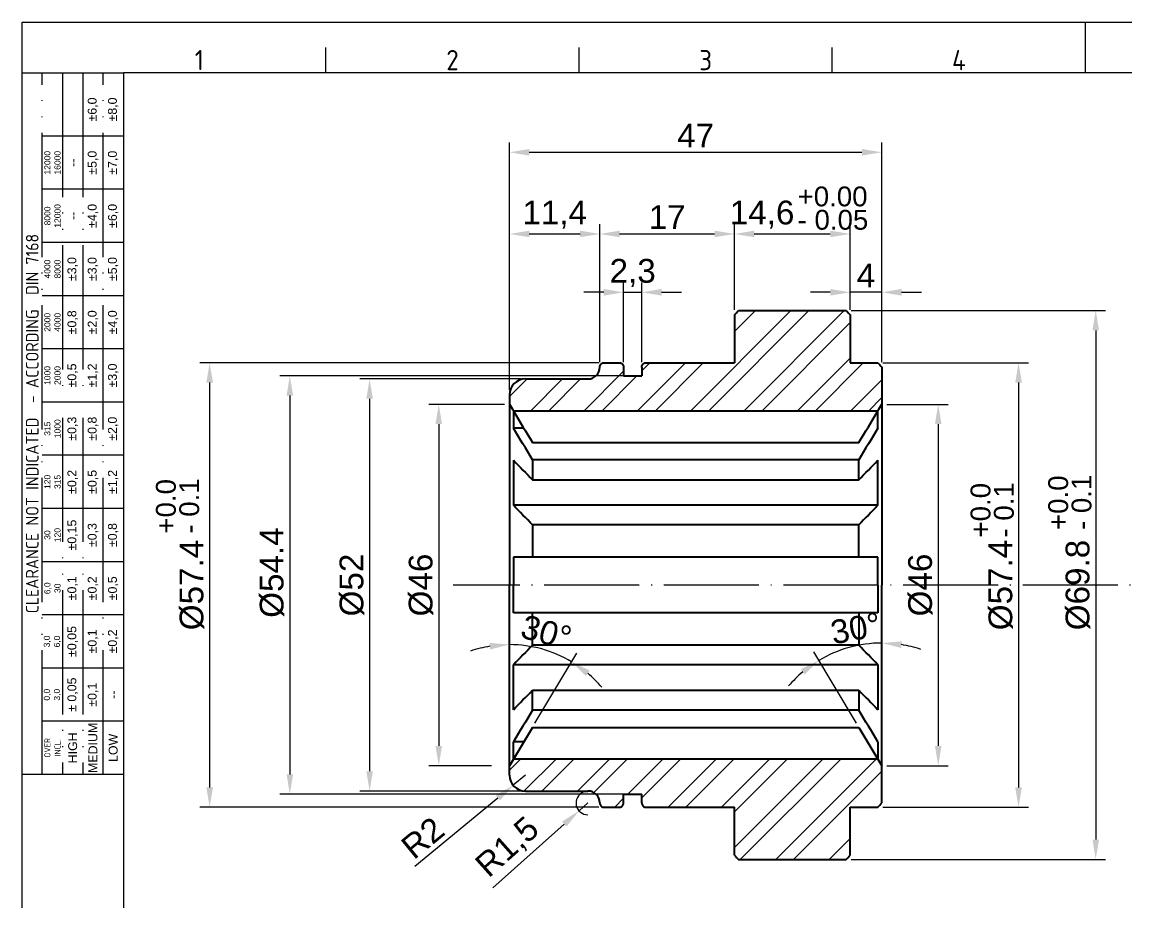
# Model space of a CAD drawing. Header units: millimetres. Extents: x 2521 to 2789, y 1164 to 1354.
# Drawn here: x 2520.6 to 2660.1, y 1243 to 1354.2 of the extents above; entities that cross this region are included whole.
import ezdxf
from ezdxf.enums import TextEntityAlignment as Align

# ---------------------------------------------------------------- set-up
doc = ezdxf.new("R2010")
doc.units = ezdxf.units.MM
doc.linetypes.add('ACAD_ISO04W100', pattern=[30, 24, -3, 0, -3])
doc.linetypes.add('ACAD_ISO05W100', pattern=[33, 24, -3, 0, -3, 0, -3])
for name, color, linetype, lineweight in [('AM_0', 7, 'Continuous', 40), ('AM_4', 1, 'ACAD_ISO04W100', 25), ('AM_5', 3, 'Continuous', 25), ('AM_BOR', 2, 'ACAD_ISO05W100', 35)]:
    doc.layers.add(name, color=color, linetype=linetype, lineweight=lineweight)
doc.styles.add('ACISOTS', font='isocp.shx', dxfattribs={"height": 1})
doc.styles.get("Standard").update_dxf_attribs({"font": 'arial.ttf'})
doc.dimstyles.new('ISO-25', dxfattribs={"dimtxt": 3, "dimasz": 2.5, "dimexe": 1.25, "dimexo": 0.625, "dimtad": 1, "dimtxsty": 'Standard', "dimcen": 2.5, "dimadec": 0, "dimazin": 0, "dimtfac": 1, "dimtmove": 0, "dimatfit": 3, "dimfxl": 1, "dimarcsym": 0})

# ---------------------------------------------------------------- blocks, each defined once
blk = doc.blocks.new('A3 ZTL')
for p, q in [((19.57, 280.82), (19.57, 9.78)), ((401.17, 280.82), (19.57, 280.82))]:
    blk.add_line(p, q)
at = {"layer": 'AM_BOR', "color": 135, "linetype": 'Continuous', "lineweight": 25}
for p, q in [((0, 0), (0, 290.61)), ((0, 290.61), (410.96, 290.61))]:
    blk.add_line(p, q, dxfattribs=at)
at = {"layer": 'AM_BOR', "color": 135, "lineweight": 25}
for p, q in [((205.48, 280.82), (205.48, 290.61)), ((58.71, 280.82), (58.71, 285.71)), ((107.63, 280.82), (107.63, 285.71)), ((156.56, 280.82), (156.56, 285.71)), ((3.91, 145.3), (3.91, 280.82)), ((7.83, 280.82), (7.83, 145.3)), ((11.74, 280.82), (11.74, 145.3)), ((15.66, 145.3), (15.66, 280.82)), ((19.57, 268.59), (3.91, 268.59)), ((19.57, 258.32), (3.91, 258.32)), ((19.57, 248.04), (3.91, 248.04)), ((19.57, 237.77), (3.91, 237.77)), ((19.57, 227.5), (3.91, 227.5)), ((19.57, 217.22), (3.91, 217.22)), ((19.57, 206.95), (3.91, 206.95)), ((19.57, 196.67), (3.91, 196.67)), ((19.57, 186.4), (3.91, 186.4)), ((19.57, 176.13), (3.91, 176.13)), ((19.57, 165.85), (3.91, 165.85)), ((19.57, 155.58), (3.91, 155.58))]:
    blk.add_line(p, q, dxfattribs=at)
blk.add_lwpolyline([(19.57, 145.3), (0, 145.3), (0, 280.82), (19.57, 280.82)], close=True, dxfattribs=at)
at = {"layer": 'AM_BOR', "color": 135, "lineweight": 25, "style": 'ACISOTS'}
for s, p in [('1', (34.25, 283.27)), ('2', (83.17, 283.27)), ('3', (132.09, 283.27)), ('4', (181.02, 283.27))]:
    blk.add_text(s, height=3.91, dxfattribs=at).set_placement(p, align=Align.MIDDLE)
at = {"layer": 'AM_BOR', "color": 135, "lineweight": 25, "attachment_point": 5, "rotation": 90}
for s, insert, char_height, width in [('±6,0', (13.7, 273.73), 1.712, 10.274), ('±8,0', (17.61, 273.73), 1.712, 10.274), ('12000\\P16000', (5.87, 263.45), 1.174, 10.274), ('±5,0', (13.7, 263.45), 1.712, 10.274), ('±7,0', (17.61, 263.45), 1.712, 10.274), ('--', (9.78, 263.45), 1.712, 10.274), ('8000\\P12000', (5.87, 253.18), 1.174, 10.274), ('±4,0', (13.7, 253.18), 1.712, 10.274), ('±6,0', (17.61, 253.18), 1.712, 10.274), ('--', (9.78, 253.18), 1.712, 10.274), ('{\\Fisocp.shx|c0;CLEARANCE NOT INDICATED  - ACCORDING  DIN 7168}', (1.96, 213.06), 2.4462, 135.5186), ('4000\\P8000', (5.87, 242.91), 1.174, 10.274), ('±3,0', (9.78, 242.91), 1.712, 10.274), ('±3,0', (13.7, 242.91), 1.712, 10.274), ('±5,0', (17.61, 242.91), 1.712, 10.274), ('±0,8', (9.78, 232.63), 1.712, 10.274), ('±2,0', (13.7, 232.63), 1.712, 10.274), ('±4,0', (17.61, 232.63), 1.712, 10.274), ('2000\\P4000', (5.87, 232.63), 1.174, 10.274), ('±0,5', (9.78, 222.36), 1.712, 10.274), ('±1,2', (13.7, 222.36), 1.712, 10.274), ('±3,0', (17.61, 222.36), 1.712, 10.274), ('1000\\P2000', (5.87, 222.36), 1.174, 10.274), ('315\\P1000', (5.87, 212.08), 1.174, 10.274), ('±0,3', (9.78, 212.08), 1.712, 10.274), ('±0,8', (13.7, 212.08), 1.712, 10.274), ('±2,0', (17.61, 212.08), 1.712, 10.274), ('120\\P315', (5.87, 201.81), 1.174, 10.274), ('±0,2', (9.78, 201.81), 1.712, 10.274), ('±0,5', (13.7, 201.81), 1.712, 10.274), ('±1,2', (17.61, 201.81), 1.712, 10.274), ('±0,15', (9.78, 191.54), 1.712, 10.274), ('30\\P120', (5.87, 191.54), 1.174, 10.274), ('±0,3', (13.7, 191.54), 1.712, 10.274), ('±0,8', (17.61, 191.54), 1.712, 10.274), ('6,0\\P30', (5.87, 181.26), 1.174, 10.274), ('±0,1', (9.78, 181.26), 1.712, 10.274), ('±0,2', (13.7, 181.26), 1.712, 10.274), ('±0,5', (17.61, 181.26), 1.712, 10.274), ('±0,05', (9.78, 170.99), 1.712, 10.274), ('±0,1', (13.7, 170.99), 1.712, 10.274), ('±0,2', (17.61, 170.99), 1.712, 10.274), ('3,0\\P6,0', (5.87, 170.99), 1.174, 10.274), ('± 0,05', (9.78, 160.71), 1.712, 10.274), ('\\pt4.69206;±0,1', (13.7, 160.71), 1.7123, 10.274), ('0,0\\P3,0', (5.87, 160.71), 1.174, 10.274), ('--', (17.61, 160.71), 1.712, 10.274), ('MEDIUM', (13.7, 150.44), 1.712, 10.274), ('{\\Fisocp.shx|c0;OVER\\PINCL.}', (5.87, 150.44), 1.1742, 10.274), ('HIGH', (9.78, 150.44), 1.712, 10.274), ('LOW', (17.61, 150.44), 1.712, 10.274)]:
    blk.add_mtext(s, dxfattribs=dict(at, insert=insert, char_height=char_height, width=width))
blk = doc.blocks.new('*D19')
at = {"layer": 'AM_5', "color": 0, "lineweight": -2, "transparency": 16777216}
for p, q in [((2629.25, 1311.17), (2647.64, 1311.17)), ((2646.39, 1308.67), (2646.39, 1257.6)), ((2629.25, 1255.1), (2647.64, 1255.1))]:
    blk.add_line(p, q, dxfattribs=at)
at = {"layer": 'AM_5', "color": 0, "transparency": 16777216}
for points in [[(2645.97, 1308.67), (2646.81, 1308.67), (2646.39, 1311.17)], [(2645.97, 1257.6), (2646.81, 1257.6), (2646.39, 1255.1)]]:
    blk.add_solid(points, dxfattribs=at)
at = {"layer": 'Defpoints', "color": 0, "transparency": 16777216}
for p in [(2628.62, 1311.17), (2628.62, 1255.1), (2646.39, 1255.1)]:
    blk.add_point(p, dxfattribs=at)
at = {"layer": 'AM_5', "color": 0, "transparency": 16777216, "insert": (2644.15, 1283.13), "char_height": 3, "attachment_point": 5, "rotation": 90}
blk.add_mtext('%%c57.4', dxfattribs=at)
blk = doc.blocks.new('*D20')
at = {"layer": 'AM_5', "color": 0, "lineweight": -2, "transparency": 16777216}
for p, q in [((2625.25, 1317.76), (2657.38, 1317.76)), ((2656.13, 1315.26), (2656.13, 1251.01)), ((2625.25, 1248.51), (2657.38, 1248.51))]:
    blk.add_line(p, q, dxfattribs=at)
at = {"layer": 'AM_5', "color": 0, "transparency": 16777216}
for points in [[(2655.72, 1315.26), (2656.55, 1315.26), (2656.13, 1317.76)], [(2655.72, 1251.01), (2656.55, 1251.01), (2656.13, 1248.51)]]:
    blk.add_solid(points, dxfattribs=at)
at = {"layer": 'Defpoints', "color": 0, "transparency": 16777216}
for p in [(2624.62, 1317.76), (2624.62, 1248.51), (2656.13, 1248.51)]:
    blk.add_point(p, dxfattribs=at)
at = {"layer": 'AM_5', "color": 0, "transparency": 16777216, "insert": (2653.89, 1283.13), "char_height": 3, "attachment_point": 5, "rotation": 90}
blk.add_mtext('%%C69.8', dxfattribs=at)
blk = doc.blocks.new('*D21')
at = {"layer": 'AM_5', "color": 0, "lineweight": -2, "transparency": 16777216}
for p, q in [((2629.75, 1305.93), (2637.5, 1305.93)), ((2636.25, 1303.43), (2636.25, 1262.83)), ((2629.75, 1260.33), (2637.5, 1260.33))]:
    blk.add_line(p, q, dxfattribs=at)
at = {"layer": 'AM_5', "color": 0, "transparency": 16777216}
for points in [[(2635.83, 1303.43), (2636.66, 1303.43), (2636.25, 1305.93)], [(2635.83, 1262.83), (2636.66, 1262.83), (2636.25, 1260.33)]]:
    blk.add_solid(points, dxfattribs=at)
at = {"layer": 'Defpoints', "color": 0, "transparency": 16777216}
for p in [(2629.12, 1305.93), (2629.12, 1260.33), (2636.25, 1260.33)]:
    blk.add_point(p, dxfattribs=at)
at = {"layer": 'AM_5', "color": 0, "transparency": 16777216, "insert": (2634.01, 1283.13), "char_height": 3, "attachment_point": 5, "rotation": 90}
blk.add_mtext('%%c46', dxfattribs=at)
blk = doc.blocks.new('*D22')
at = {"layer": 'AM_5', "color": 0, "lineweight": -2, "transparency": 16777216}
for p, q in [((2581.5, 1305.93), (2571.94, 1305.93)), ((2573.19, 1303.43), (2573.19, 1262.83)), ((2579.84, 1260.33), (2571.94, 1260.33))]:
    blk.add_line(p, q, dxfattribs=at)
at = {"layer": 'AM_5', "color": 0, "transparency": 16777216}
for points in [[(2572.77, 1303.43), (2573.6, 1303.43), (2573.19, 1305.93)], [(2572.77, 1262.83), (2573.6, 1262.83), (2573.19, 1260.33)]]:
    blk.add_solid(points, dxfattribs=at)
at = {"layer": 'Defpoints', "color": 0, "transparency": 16777216}
for p in [(2582.12, 1305.93), (2573.19, 1260.33), (2580.46, 1260.33)]:
    blk.add_point(p, dxfattribs=at)
at = {"layer": 'AM_5', "color": 0, "transparency": 16777216, "insert": (2570.95, 1283.13), "char_height": 3, "attachment_point": 5, "rotation": 90}
blk.add_mtext('%%c46', dxfattribs=at)
blk = doc.blocks.new('*D23')
at = {"layer": 'AM_5', "color": 0, "lineweight": -2, "transparency": 16777216}
for p, q in [((2583.5, 1309.13), (2563.21, 1309.13)), ((2564.46, 1306.63), (2564.46, 1259.63)), ((2583.5, 1257.13), (2563.21, 1257.13))]:
    blk.add_line(p, q, dxfattribs=at)
at = {"layer": 'AM_5', "color": 0, "transparency": 16777216}
for points in [[(2564.04, 1306.63), (2564.87, 1306.63), (2564.46, 1309.13)], [(2564.04, 1259.63), (2564.87, 1259.63), (2564.46, 1257.13)]]:
    blk.add_solid(points, dxfattribs=at)
at = {"layer": 'Defpoints', "color": 0, "transparency": 16777216}
for p in [(2584.12, 1309.13), (2564.46, 1257.13), (2584.12, 1257.13)]:
    blk.add_point(p, dxfattribs=at)
at = {"layer": 'AM_5', "color": 0, "transparency": 16777216, "insert": (2562.22, 1283.13), "char_height": 3, "attachment_point": 5, "rotation": 90}
blk.add_mtext('%%C52', dxfattribs=at)
blk = doc.blocks.new('*D24')
at = {"layer": 'AM_5', "color": 0, "lineweight": -2, "transparency": 16777216}
for p, q in [((2593.4, 1311.17), (2543.01, 1311.17)), ((2544.26, 1308.67), (2544.26, 1257.6)), ((2593.4, 1255.1), (2543.01, 1255.1))]:
    blk.add_line(p, q, dxfattribs=at)
at = {"layer": 'AM_5', "color": 0, "transparency": 16777216}
for points in [[(2543.84, 1308.67), (2544.68, 1308.67), (2544.26, 1311.17)], [(2543.84, 1257.6), (2544.68, 1257.6), (2544.26, 1255.1)]]:
    blk.add_solid(points, dxfattribs=at)
at = {"layer": 'Defpoints', "color": 0, "transparency": 16777216}
for p in [(2594.02, 1311.17), (2544.26, 1255.1), (2594.02, 1255.1)]:
    blk.add_point(p, dxfattribs=at)
at = {"layer": 'AM_5', "color": 0, "transparency": 16777216, "insert": (2542.02, 1283.13), "char_height": 3, "attachment_point": 5, "rotation": 90}
blk.add_mtext('%%C57.4', dxfattribs=at)
blk = doc.blocks.new('*D25')
at = {"layer": 'AM_5', "color": 0, "lineweight": -2, "transparency": 16777216}
for p, q in [((2582.12, 1307.76), (2582.12, 1328.68)), ((2593.52, 1311.26), (2593.52, 1328.68)), ((2584.62, 1327.43), (2591.02, 1327.43))]:
    blk.add_line(p, q, dxfattribs=at)
at = {"layer": 'AM_5', "color": 0, "transparency": 16777216}
for points in [[(2584.62, 1327.85), (2584.62, 1327.02), (2582.12, 1327.43)], [(2591.02, 1327.85), (2591.02, 1327.02), (2593.52, 1327.43)]]:
    blk.add_solid(points, dxfattribs=at)
at = {"layer": 'Defpoints', "color": 0, "transparency": 16777216}
for p in [(2593.52, 1327.43), (2593.52, 1310.63), (2582.12, 1307.13)]:
    blk.add_point(p, dxfattribs=at)
at = {"layer": 'AM_5', "color": 0, "transparency": 16777216, "insert": (2587.82, 1329.86), "char_height": 3, "attachment_point": 5}
blk.add_mtext('11,4', dxfattribs=at)
blk = doc.blocks.new('*D26')
at = {"layer": 'AM_5', "color": 0, "lineweight": -2, "transparency": 16777216}
for p, q in [((2593.52, 1328.06), (2593.52, 1328.68)), ((2610.52, 1317.86), (2610.52, 1328.68)), ((2596.02, 1327.43), (2608.02, 1327.43))]:
    blk.add_line(p, q, dxfattribs=at)
at = {"layer": 'AM_5', "color": 0, "transparency": 16777216}
for points in [[(2596.02, 1327.85), (2596.02, 1327.02), (2593.52, 1327.43)], [(2608.02, 1327.85), (2608.02, 1327.02), (2610.52, 1327.43)]]:
    blk.add_solid(points, dxfattribs=at)
at = {"layer": 'Defpoints', "color": 0, "transparency": 16777216}
for p in [(2593.52, 1327.43), (2610.52, 1327.43), (2610.52, 1317.24)]:
    blk.add_point(p, dxfattribs=at)
at = {"layer": 'AM_5', "color": 0, "transparency": 16777216, "insert": (2602.02, 1329.56), "char_height": 3, "attachment_point": 5}
blk.add_mtext('17', dxfattribs=at)
blk = doc.blocks.new('*D27')
at = {"layer": 'AM_5', "color": 0, "lineweight": -2, "transparency": 16777216}
for p, q in [((2610.52, 1328.06), (2610.52, 1328.68)), ((2625.12, 1317.86), (2625.12, 1328.68)), ((2613.02, 1327.43), (2622.62, 1327.43))]:
    blk.add_line(p, q, dxfattribs=at)
at = {"layer": 'AM_5', "color": 0, "transparency": 16777216}
for points in [[(2613.02, 1327.85), (2613.02, 1327.02), (2610.52, 1327.43)], [(2622.62, 1327.85), (2622.62, 1327.02), (2625.12, 1327.43)]]:
    blk.add_solid(points, dxfattribs=at)
at = {"layer": 'Defpoints', "color": 0, "transparency": 16777216}
for p in [(2610.52, 1327.43), (2625.12, 1327.43), (2625.12, 1317.24)]:
    blk.add_point(p, dxfattribs=at)
at = {"layer": 'AM_5', "color": 0, "transparency": 16777216, "insert": (2614.01, 1329.86), "char_height": 3, "attachment_point": 5}
blk.add_mtext('14,6', dxfattribs=at)
blk = doc.blocks.new('*D28')
at = {"layer": 'AM_5', "color": 0, "lineweight": -2, "transparency": 16777216}
for p, q in [((2625.12, 1317.86), (2625.12, 1321.32)), ((2629.12, 1311.25), (2629.12, 1321.32)), ((2622.62, 1320.07), (2620.12, 1320.07)), ((2629.12, 1320.07), (2625.12, 1320.07)), ((2631.62, 1320.07), (2634.12, 1320.07))]:
    blk.add_line(p, q, dxfattribs=at)
at = {"layer": 'AM_5', "color": 0, "transparency": 16777216}
for points in [[(2622.62, 1320.49), (2622.62, 1319.65), (2625.12, 1320.07)], [(2631.62, 1320.49), (2631.62, 1319.65), (2629.12, 1320.07)]]:
    blk.add_solid(points, dxfattribs=at)
at = {"layer": 'Defpoints', "color": 0, "transparency": 16777216}
for p in [(2625.12, 1320.07), (2625.12, 1317.24), (2629.12, 1310.63)]:
    blk.add_point(p, dxfattribs=at)
at = {"layer": 'AM_5', "color": 0, "transparency": 16777216, "insert": (2627.12, 1322.19), "char_height": 3, "attachment_point": 5}
blk.add_mtext('4', dxfattribs=at)
blk = doc.blocks.new('*D29')
at = {"layer": 'AM_5', "color": 0, "lineweight": -2, "transparency": 16777216}
for p, q in [((2596.52, 1311.25), (2596.52, 1321.32)), ((2598.82, 1311.25), (2598.82, 1321.32)), ((2594.02, 1320.07), (2591.52, 1320.07)), ((2596.52, 1320.07), (2598.82, 1320.07)), ((2601.32, 1320.07), (2603.82, 1320.07))]:
    blk.add_line(p, q, dxfattribs=at)
at = {"layer": 'AM_5', "color": 0, "transparency": 16777216}
for points in [[(2594.02, 1320.49), (2594.02, 1319.65), (2596.52, 1320.07)], [(2601.32, 1320.49), (2601.32, 1319.65), (2598.82, 1320.07)]]:
    blk.add_solid(points, dxfattribs=at)
at = {"layer": 'Defpoints', "color": 0, "transparency": 16777216}
for p in [(2598.82, 1320.07), (2596.52, 1310.63), (2598.82, 1310.63)]:
    blk.add_point(p, dxfattribs=at)
at = {"layer": 'AM_5', "color": 0, "transparency": 16777216, "insert": (2597.67, 1322.5), "char_height": 3, "attachment_point": 5}
blk.add_mtext('2,3', dxfattribs=at)
blk = doc.blocks.new('*D30')
at = {"layer": 'AM_5', "color": 0, "lineweight": -2, "transparency": 16777216}
for p, q in [((2582.12, 1307.76), (2582.12, 1338.99)), ((2584.62, 1337.74), (2626.62, 1337.74)), ((2629.12, 1311.25), (2629.12, 1338.99))]:
    blk.add_line(p, q, dxfattribs=at)
at = {"layer": 'AM_5', "color": 0, "transparency": 16777216}
for points in [[(2584.62, 1338.15), (2584.62, 1337.32), (2582.12, 1337.74)], [(2626.62, 1338.15), (2626.62, 1337.32), (2629.12, 1337.74)]]:
    blk.add_solid(points, dxfattribs=at)
at = {"layer": 'Defpoints', "color": 0, "transparency": 16777216}
for p in [(2629.12, 1337.74), (2629.12, 1310.63), (2582.12, 1307.13)]:
    blk.add_point(p, dxfattribs=at)
at = {"layer": 'AM_5', "color": 0, "transparency": 16777216, "insert": (2605.62, 1339.86), "char_height": 3, "attachment_point": 5}
blk.add_mtext('47', dxfattribs=at)
blk = doc.blocks.new('*D31')
at = {"layer": 'AM_5', "color": 0, "lineweight": -2, "transparency": 16777216}
for p, q in [((2584.12, 1259.13), (2582.58, 1257.86)), ((2570.17, 1247.66), (2580.65, 1256.28))]:
    blk.add_line(p, q, dxfattribs=at)
at = {"layer": 'AM_5', "color": 0, "transparency": 16777216}
blk.add_solid([(2580.38, 1256.6), (2580.91, 1255.95), (2582.58, 1257.86)], dxfattribs=at)
at = {"layer": 'Defpoints', "color": 0, "transparency": 16777216}
for p in [(2584.12, 1259.13), (2582.58, 1257.86)]:
    blk.add_point(p, dxfattribs=at)
at = {"layer": 'AM_5', "color": 0, "transparency": 16777216, "insert": (2571.16, 1251.23), "char_height": 3, "attachment_point": 5, "rotation": 39.4203}
blk.add_mtext('R2', dxfattribs=at)
blk = doc.blocks.new('*D32')
at = {"layer": 'AM_5', "color": 0, "lineweight": -2, "transparency": 16777216}
for p, q in [((2592.02, 1255.63), (2590.9, 1254.64)), ((2580, 1244.92), (2589.04, 1252.97))]:
    blk.add_line(p, q, dxfattribs=at)
blk.add_arc((2592.02, 1255.63), 1.5, 113.8732, 269.455, dxfattribs=at)
at = {"layer": 'AM_5', "color": 0, "transparency": 16777216}
blk.add_solid([(2588.76, 1253.28), (2589.32, 1252.66), (2590.9, 1254.64)], dxfattribs=at)
at = {"layer": 'Defpoints', "color": 0, "transparency": 16777216}
for p in [(2592.02, 1255.63), (2590.9, 1254.64)]:
    blk.add_point(p, dxfattribs=at)
at = {"layer": 'AM_5', "color": 0, "transparency": 16777216, "insert": (2581.97, 1249.93), "char_height": 3, "attachment_point": 5, "rotation": 41.7085}
blk.add_mtext('R1,5', dxfattribs=at)
blk = doc.blocks.new('*D33')
at = {"layer": 'AM_5', "color": 0, "lineweight": -2, "transparency": 16777216}
for p, q in [((2598.2, 1309.53), (2553.13, 1309.53)), ((2554.38, 1307.03), (2554.38, 1259.24)), ((2598.2, 1256.74), (2553.13, 1256.74))]:
    blk.add_line(p, q, dxfattribs=at)
at = {"layer": 'AM_5', "color": 0, "transparency": 16777216}
for points in [[(2553.97, 1307.03), (2554.8, 1307.03), (2554.38, 1309.53)], [(2553.97, 1259.24), (2554.8, 1259.24), (2554.38, 1256.74)]]:
    blk.add_solid(points, dxfattribs=at)
at = {"layer": 'Defpoints', "color": 0, "transparency": 16777216}
for p in [(2598.82, 1309.53), (2554.38, 1256.74), (2598.82, 1256.74)]:
    blk.add_point(p, dxfattribs=at)
at = {"layer": 'AM_5', "color": 0, "transparency": 16777216, "insert": (2552.14, 1284.7), "char_height": 3, "attachment_point": 5, "rotation": 90}
blk.add_mtext('%%c54.4', dxfattribs=at)
blk = doc.blocks.new('*D35')
at = {"layer": 'AM_5', "color": 0, "lineweight": -2, "transparency": 16777216}
blk.add_line((2625.92, 1265.7), (2620.54, 1274.69), dxfattribs=at)
for start, end in [(90, 120.8808), (71.469, 80.7345), (130.1463, 139.4117)]:
    blk.add_arc((2629.12, 1260.33), 15.48, start, end, dxfattribs=at)
at = {"layer": 'AM_5', "color": 0, "transparency": 16777216}
for points in [[(2631.58, 1275.19), (2631.65, 1276.02), (2629.12, 1275.81)], [(2618.9, 1272.5), (2619.39, 1271.83), (2621.18, 1273.62)]]:
    blk.add_solid(points, dxfattribs=at)
at = {"layer": 'Defpoints', "color": 0, "transparency": 16777216}
for p in [(2629.12, 1283.13), (2623.68, 1274.82), (2626.24, 1265.16), (2629.12, 1260.33), (2629.12, 1255.64)]:
    blk.add_point(p, dxfattribs=at)
at = {"layer": 'AM_5', "color": 0, "transparency": 16777216, "insert": (2625.83, 1277.66), "char_height": 3, "attachment_point": 5, "rotation": 10.7502}
blk.add_mtext('30%%d', dxfattribs=at)
blk = doc.blocks.new('*D36')
at = {"layer": 'AM_5', "color": 0, "lineweight": -2, "transparency": 16777216}
blk.add_line((2585.33, 1265.7), (2590.61, 1274.53), dxfattribs=at)
for start, end in [(99.3819, 108.7638), (59.1192, 90), (40.3554, 49.7373)]:
    blk.add_arc((2582.12, 1260.33), 15.28, start, end, dxfattribs=at)
at = {"layer": 'AM_5', "color": 0, "transparency": 16777216}
for points in [[(2579.6, 1275.83), (2579.67, 1275), (2582.12, 1275.62)], [(2591.76, 1271.66), (2592.24, 1272.34), (2589.97, 1273.45)]]:
    blk.add_solid(points, dxfattribs=at)
at = {"layer": 'Defpoints', "color": 0, "transparency": 16777216}
for p in [(2582.12, 1283.13), (2587.5, 1274.64), (2585.01, 1265.16), (2582.12, 1260.33), (2582.12, 1259.13)]:
    blk.add_point(p, dxfattribs=at)
at = {"layer": 'AM_5', "color": 0, "transparency": 16777216, "insert": (2586.77, 1277.15), "char_height": 3, "attachment_point": 5, "rotation": 344.5596}
blk.add_mtext('30%%d', dxfattribs=at)

msp = doc.modelspace()

# ---------------------------------------------------------------- hatches: boundary and pattern name
at = {"layer": 'AM_5'}
h = msp.add_hatch(dxfattribs=at)
h.set_pattern_fill('ANSI32', color=1, scale=0.5)
edge = h.paths.add_edge_path()
edge.add_line((2628.624, 1311.172), (2625.124, 1311.172))
edge.add_line((2625.124, 1311.172), (2625.124, 1317.238))
edge.add_spline(control_points=[(2625.124, 1317.238), (2624.958, 1317.412), (2624.791, 1317.586), (2624.624, 1317.76)], knot_values=[0.0000003, 0.0000003, 0.0000003, 0.0000003, 0.0007367, 0.0007367, 0.0007367, 0.0007367], degree=3, periodic=0)
edge.add_line((2624.624, 1317.76), (2611.024, 1317.76))
edge.add_spline(control_points=[(2611.024, 1317.76), (2610.857, 1317.586), (2610.691, 1317.412), (2610.524, 1317.238)], knot_values=[0.0000003, 0.0000003, 0.0000003, 0.0000003, 0.0007367, 0.0007367, 0.0007367, 0.0007367], degree=3, periodic=0)
edge.add_line((2610.524, 1317.238), (2610.524, 1311.172))
edge.add_line((2610.524, 1311.172), (2599.324, 1311.172))
edge.add_spline(control_points=[(2599.324, 1311.172), (2599.183, 1311.172), (2599.049, 1311.105), (2598.87, 1310.897), (2598.824, 1310.763), (2598.824, 1310.628)], knot_values=[0, 0, 0, 0, 0.5, 0.5, 1, 1, 1, 1], degree=3, periodic=0)
edge.add_line((2598.824, 1310.628), (2598.824, 1309.529))
edge.add_line((2598.824, 1309.529), (2596.524, 1309.529))
edge.add_line((2596.524, 1309.529), (2596.524, 1310.628))
edge.add_spline(control_points=[(2596.524, 1310.628), (2596.524, 1310.763), (2596.478, 1310.898), (2596.299, 1311.104), (2596.165, 1311.172), (2596.024, 1311.172)], knot_values=[0, 0, 0, 0, 0.5, 0.5, 1, 1, 1, 1], degree=3, periodic=0)
edge.add_line((2596.024, 1311.172), (2594.024, 1311.172))
edge.add_spline(control_points=[(2594.024, 1311.172), (2593.883, 1311.172), (2593.749, 1311.105), (2593.57, 1310.897), (2593.524, 1310.763), (2593.524, 1310.628)], knot_values=[0, 0, 0, 0, 0.5, 0.5, 1, 1, 1, 1], degree=3, periodic=0)
edge.add_arc((2592.024, 1310.634), 1.5, 270, 359.76058, ccw=False)
edge.add_line((2592.024, 1309.134), (2584.124, 1309.134))
edge.add_arc((2584.124, 1307.134), 2, 90, 180)
edge.add_line((2582.124, 1307.134), (2582.124, 1305.933))
edge.add_spline(control_points=[(2582.124, 1305.933), (2582.293, 1305.652), (2582.461, 1305.372), (2582.629, 1305.091)], knot_values=[-0.0010194, -0.0010194, -0.0010194, -0.0010194, 0.0000002, 0.0000002, 0.0000002, 0.0000002], degree=3, periodic=0)
edge.add_line((2582.629, 1305.091), (2628.619, 1305.091))
edge.add_spline(control_points=[(2628.619, 1305.091), (2628.787, 1305.372), (2628.956, 1305.652), (2629.124, 1305.933)], knot_values=[0.0048198, 0.0048198, 0.0048198, 0.0048198, 0.0058394, 0.0058394, 0.0058394, 0.0058394], degree=3, periodic=0)
edge.add_line((2629.124, 1305.933), (2629.124, 1310.628))
edge.add_spline(control_points=[(2629.124, 1310.628), (2628.958, 1310.809), (2628.791, 1310.991), (2628.624, 1311.172)], knot_values=[0.0000003, 0.0000003, 0.0000003, 0.0000003, 0.0007541, 0.0007541, 0.0007541, 0.0007541], degree=3, periodic=0)
edge = h.paths.add_edge_path()
edge.add_spline(control_points=[(2629.124, 1260.334), (2628.956, 1260.615), (2628.787, 1260.896), (2628.619, 1261.177)], knot_values=[0.0048198, 0.0048198, 0.0048198, 0.0048198, 0.0058394, 0.0058394, 0.0058394, 0.0058394], degree=3, periodic=0)
edge.add_line((2628.619, 1261.177), (2582.629, 1261.177))
edge.add_spline(control_points=[(2582.629, 1261.177), (2582.461, 1260.896), (2582.293, 1260.615), (2582.124, 1260.334)], knot_values=[-0.0010194, -0.0010194, -0.0010194, -0.0010194, 0.0000002, 0.0000002, 0.0000002, 0.0000002], degree=3, periodic=0)
edge.add_line((2582.124, 1260.334), (2582.124, 1259.134))
edge.add_arc((2584.124, 1259.134), 2, 180, 270)
edge.add_line((2584.124, 1257.134), (2592.024, 1257.134))
edge.add_arc((2592.024, 1255.634), 1.5, 0.23942, 90, ccw=False)
edge.add_spline(control_points=[(2593.524, 1255.64), (2593.524, 1255.504), (2593.57, 1255.371), (2593.749, 1255.163), (2593.883, 1255.095), (2594.024, 1255.095)], knot_values=[0, 0, 0, 0, 0.5, 0.5, 1, 1, 1, 1], degree=3, periodic=0)
edge.add_line((2594.024, 1255.095), (2596.024, 1255.095))
edge.add_spline(control_points=[(2596.024, 1255.095), (2596.165, 1255.095), (2596.299, 1255.163), (2596.478, 1255.37), (2596.524, 1255.505), (2596.524, 1255.64)], knot_values=[0, 0, 0, 0, 0.5, 0.5, 1, 1, 1, 1], degree=3, periodic=0)
edge.add_line((2596.524, 1255.64), (2596.524, 1256.738))
edge.add_line((2596.524, 1256.738), (2598.824, 1256.738))
edge.add_line((2598.824, 1256.738), (2598.824, 1255.64))
edge.add_spline(control_points=[(2598.824, 1255.64), (2598.824, 1255.504), (2598.87, 1255.371), (2599.049, 1255.163), (2599.183, 1255.095), (2599.324, 1255.095)], knot_values=[0, 0, 0, 0, 0.5, 0.5, 1, 1, 1, 1], degree=3, periodic=0)
edge.add_line((2599.324, 1255.095), (2610.524, 1255.095))
edge.add_line((2610.524, 1255.095), (2610.524, 1249.029))
edge.add_spline(control_points=[(2610.524, 1249.029), (2610.691, 1248.855), (2610.857, 1248.681), (2611.024, 1248.507)], knot_values=[0.0000003, 0.0000003, 0.0000003, 0.0000003, 0.0007367, 0.0007367, 0.0007367, 0.0007367], degree=3, periodic=0)
edge.add_line((2611.024, 1248.507), (2624.624, 1248.507))
edge.add_spline(control_points=[(2624.624, 1248.507), (2624.791, 1248.681), (2624.958, 1248.855), (2625.124, 1249.029)], knot_values=[0.0000003, 0.0000003, 0.0000003, 0.0000003, 0.0007367, 0.0007367, 0.0007367, 0.0007367], degree=3, periodic=0)
edge.add_line((2625.124, 1249.029), (2625.124, 1255.095))
edge.add_line((2625.124, 1255.095), (2628.624, 1255.095))
edge.add_spline(control_points=[(2628.624, 1255.095), (2628.791, 1255.276), (2628.958, 1255.458), (2629.124, 1255.64)], knot_values=[0.0000003, 0.0000003, 0.0000003, 0.0000003, 0.0007541, 0.0007541, 0.0007541, 0.0007541], degree=3, periodic=0)
edge.add_line((2629.124, 1255.64), (2629.124, 1260.334))

# ---------------------------------------------------------------- linework, layer by layer
at = {"layer": 'AM_0'}
for p, q in [((2610.524, 1317.238), (2610.524, 1311.172)), ((2611.024, 1317.76), (2624.624, 1317.76)), ((2625.124, 1317.238), (2625.124, 1311.172)), ((2594.024, 1311.172), (2596.024, 1311.172)), ((2596.524, 1310.628), (2596.524, 1309.529)), ((2598.824, 1310.628), (2598.824, 1309.529)), ((2599.324, 1311.172), (2610.524, 1311.172)), ((2625.124, 1311.172), (2628.624, 1311.172)), ((2629.124, 1310.628), (2629.124, 1283.134)), ((2584.124, 1309.134), (2592.024, 1309.134)), ((2596.524, 1309.529), (2598.824, 1309.529)), ((2582.124, 1307.134), (2582.124, 1283.134)), ((2582.629, 1305.091), (2582.629, 1302.92)), ((2628.619, 1305.091), (2582.629, 1305.091)), ((2628.619, 1302.92), (2628.619, 1305.091)), ((2583.929, 1302.92), (2582.629, 1302.92)), ((2585.011, 1301.106), (2626.237, 1301.106)), ((2582.629, 1298.875), (2582.629, 1293.191)), ((2585.011, 1298.935), (2585.011, 1296.412)), ((2626.237, 1298.935), (2585.011, 1298.935)), ((2626.237, 1296.412), (2626.237, 1298.935)), ((2628.619, 1293.191), (2628.619, 1298.875)), ((2585.011, 1296.412), (2626.237, 1296.412)), ((2628.619, 1293.191), (2582.629, 1293.191)), ((2585.011, 1290.728), (2585.011, 1286.647)), ((2626.237, 1290.728), (2585.011, 1290.728)), ((2626.237, 1286.647), (2626.237, 1290.728)), ((2582.629, 1286.647), (2582.629, 1283.134)), ((2628.619, 1286.647), (2582.629, 1286.647)), ((2628.619, 1283.134), (2628.619, 1286.647)), ((2582.124, 1259.134), (2582.124, 1283.134)), ((2582.629, 1279.621), (2582.629, 1283.134)), ((2628.619, 1283.134), (2628.619, 1279.621)), ((2629.124, 1255.64), (2629.124, 1283.134)), ((2628.619, 1279.621), (2582.629, 1279.621)), ((2585.011, 1275.539), (2585.011, 1279.621)), ((2626.237, 1279.621), (2626.237, 1275.539)), ((2626.237, 1275.539), (2585.011, 1275.539)), ((2582.629, 1267.393), (2582.629, 1273.076)), ((2628.619, 1273.076), (2582.629, 1273.076)), ((2628.619, 1273.076), (2628.619, 1267.393)), ((2585.011, 1267.332), (2585.011, 1269.855)), ((2585.011, 1269.855), (2626.237, 1269.855)), ((2626.237, 1269.855), (2626.237, 1267.332)), ((2626.237, 1267.332), (2585.011, 1267.332)), ((2585.011, 1265.161), (2582.124, 1260.334)), ((2585.011, 1265.161), (2626.237, 1265.161)), ((2626.237, 1265.161), (2629.124, 1260.334)), ((2582.629, 1261.177), (2582.629, 1263.348)), ((2583.929, 1263.348), (2582.629, 1263.348)), ((2628.619, 1263.348), (2628.619, 1261.177)), ((2628.619, 1261.177), (2582.629, 1261.177)), ((2584.124, 1257.134), (2592.024, 1257.134)), ((2596.524, 1256.738), (2598.824, 1256.738)), ((2596.524, 1255.64), (2596.524, 1256.738)), ((2598.824, 1255.64), (2598.824, 1256.738)), ((2594.024, 1255.095), (2596.024, 1255.095)), ((2599.324, 1255.095), (2610.524, 1255.095)), ((2610.524, 1249.029), (2610.524, 1255.095)), ((2625.124, 1255.095), (2628.624, 1255.095)), ((2625.124, 1249.029), (2625.124, 1255.095)), ((2611.024, 1248.507), (2624.624, 1248.507))]:
    msp.add_line(p, q, dxfattribs=at)
for centre, radius, start, end in [((2592.024, 1310.634), 1.5, 270, 0), ((2584.124, 1307.134), 2, 90, 180), ((2584.124, 1259.134), 2, 180, 270), ((2592.024, 1255.634), 1.5, 0, 90)]:
    msp.add_arc(centre, radius, start, end, dxfattribs=at)
for points in [[(2610.524, 1317.238), (2610.691, 1317.412), (2610.857, 1317.586), (2611.024, 1317.76)], [(2624.624, 1317.76), (2624.791, 1317.586), (2624.958, 1317.412), (2625.124, 1317.238)], [(2628.624, 1311.172), (2628.791, 1310.991), (2628.958, 1310.809), (2629.124, 1310.628)], [(2585.011, 1298.935), (2584.219, 1300.264), (2583.425, 1301.592), (2582.629, 1302.92)], [(2628.619, 1302.92), (2627.823, 1301.592), (2627.029, 1300.264), (2626.237, 1298.935)], [(2582.629, 1298.875), (2583.425, 1298.055), (2584.219, 1297.234), (2585.011, 1296.412)], [(2626.237, 1296.412), (2627.029, 1297.234), (2627.823, 1298.055), (2628.619, 1298.875)], [(2585.011, 1290.728), (2584.219, 1291.55), (2583.425, 1292.371), (2582.629, 1293.191)], [(2628.619, 1293.191), (2627.823, 1292.371), (2627.029, 1291.55), (2626.237, 1290.728)], [(2585.011, 1275.539), (2584.219, 1274.717), (2583.425, 1273.897), (2582.629, 1273.076)], [(2628.619, 1273.076), (2627.823, 1273.897), (2627.029, 1274.717), (2626.237, 1275.539)], [(2582.629, 1267.393), (2583.425, 1268.213), (2584.219, 1269.034), (2585.011, 1269.855)], [(2626.237, 1269.855), (2627.029, 1269.034), (2627.823, 1268.213), (2628.619, 1267.393)], [(2585.011, 1267.332), (2584.219, 1266.003), (2583.425, 1264.675), (2582.629, 1263.348)], [(2628.619, 1263.348), (2627.823, 1264.675), (2627.029, 1266.003), (2626.237, 1267.332)], [(2628.624, 1255.095), (2628.791, 1255.276), (2628.958, 1255.458), (2629.124, 1255.64)], [(2610.524, 1249.029), (2610.691, 1248.855), (2610.857, 1248.681), (2611.024, 1248.507)], [(2624.624, 1248.507), (2624.791, 1248.681), (2624.958, 1248.855), (2625.124, 1249.029)]]:
    msp.add_open_spline(points, degree=3, dxfattribs=at)
for points, knots in [([(2593.524, 1310.628), (2593.524, 1310.763), (2593.57, 1310.897), (2593.749, 1311.105), (2593.883, 1311.172), (2594.024, 1311.172)], [0, 0, 0, 0, 0.5, 0.5, 1, 1, 1, 1]), ([(2596.024, 1311.172), (2596.165, 1311.172), (2596.299, 1311.104), (2596.478, 1310.898), (2596.524, 1310.763), (2596.524, 1310.628)], [0, 0, 0, 0, 0.5, 0.5, 1, 1, 1, 1]), ([(2598.824, 1310.628), (2598.824, 1310.763), (2598.87, 1310.897), (2599.049, 1311.105), (2599.183, 1311.172), (2599.324, 1311.172)], [0, 0, 0, 0, 0.5, 0.5, 1, 1, 1, 1]), ([(2582.124, 1305.933), (2582.293, 1305.652), (2582.461, 1305.372), (2582.629, 1305.091), (2583.425, 1303.764), (2584.219, 1302.435), (2585.011, 1301.106)], [-0.0010194153, -0.0010194153, -0.0010194153, -0.0010194153, 0.0000002421, 0.0000002421, 0.0000002421, 0.0048195948, 0.0048195948, 0.0048195948, 0.0048195948]), ([(2626.237, 1301.106), (2627.029, 1302.435), (2627.823, 1303.764), (2628.619, 1305.091), (2628.787, 1305.372), (2628.956, 1305.652), (2629.124, 1305.933)], [0.0000004058, 0.0000004058, 0.0000004058, 0.0000004058, 0.0048197586, 0.0048197586, 0.0048197586, 0.0058394159, 0.0058394159, 0.0058394159, 0.0058394159]), ([(2593.524, 1255.64), (2593.524, 1255.504), (2593.57, 1255.371), (2593.749, 1255.163), (2593.883, 1255.095), (2594.024, 1255.095)], [0, 0, 0, 0, 0.5, 0.5, 1, 1, 1, 1]), ([(2596.024, 1255.095), (2596.165, 1255.095), (2596.299, 1255.163), (2596.478, 1255.37), (2596.524, 1255.505), (2596.524, 1255.64)], [0, 0, 0, 0, 0.5, 0.5, 1, 1, 1, 1]), ([(2598.824, 1255.64), (2598.824, 1255.504), (2598.87, 1255.371), (2599.049, 1255.163), (2599.183, 1255.095), (2599.324, 1255.095)], [0, 0, 0, 0, 0.5, 0.5, 1, 1, 1, 1])]:
    msp.add_open_spline(points, degree=3, knots=knots, dxfattribs=at)
at = {"layer": 'AM_4', "ltscale": 0.5}
msp.add_line((2764.61, 1283.134), (2575.008, 1283.134), dxfattribs=at)

# ---------------------------------------------------------------- block references
at = {"linetype": 'ByBlock', "lineweight": 0, "xscale": 0.6534000000000001, "yscale": 0.6534000000000001, "zscale": 0.6534000000000001}
msp.add_blockref('A3 ZTL', (2520.579, 1164.283), dxfattribs=at)

# ---------------------------------------------------------------- texts
at = {"layer": 'AM_5', "char_height": 2.5, "attachment_point": 1}
for s, width, insert in [('+0.00', 7.14828, (2618.492, 1333.417)), ('- 0.05', 11.66051, (2618.492, 1330.47))]:
    msp.add_mtext_dynamic_manual_height_columns(s, width=width, gutter_width=12.5, heights=[0], dxfattribs=dict(at, insert=insert))
at = {"layer": 'AM_5', "char_height": 2.5, "attachment_point": 1, "rotation": 90}
for s, insert in [('+0.0', (2537.483, 1289.614)), ('- 0.1', (2540.429, 1289.614)), ('+0.0', (2640.338, 1289.121)), ('- 0.1', (2643.284, 1289.121)), ('+0.0', (2650.141, 1290.071)), ('- 0.1', (2653.087, 1290.071))]:
    msp.add_mtext_dynamic_manual_height_columns(s, width=7.14828, gutter_width=12.5, heights=[0], dxfattribs=dict(at, insert=insert))

# ---------------------------------------------------------------- dimensions: what is measured, and where the dimension line sits
at = {"layer": 'AM_5'}
for base, p1, p2, picture, middle in [((2629.124, 1337.735), (2582.124, 1307.134), (2629.124, 1310.628), '*D30', (2605.624, 1339.86)), ((2593.524, 1327.432), (2582.124, 1307.134), (2593.524, 1310.634), '*D25', (2587.824, 1329.86)), ((2610.524, 1327.432), (2593.524, 1327.432), (2610.524, 1317.238), '*D26', (2602.024, 1329.563))]:
    dim = msp.add_linear_dim(base=base, p1=p1, p2=p2, dimstyle='ISO-25', dxfattribs=at)
    dim.commit()
    dim.dimension.update_dxf_attribs({"geometry": picture, "text_midpoint": middle})
for base, p1, p2, picture, middle in [((2625.124, 1327.432), (2610.524, 1327.432), (2625.124, 1317.238), '*D27', (2614.008, 1327.432)), ((2598.824, 1320.069), (2596.524, 1310.628), (2598.824, 1310.628), '*D29', (2597.674, 1320.069))]:
    dim = msp.add_linear_dim(base=base, p1=p1, p2=p2, dimstyle='ISO-25', dxfattribs=at)
    dim.commit()
    dim.dimension.update_dxf_attribs({"geometry": picture, "text_midpoint": middle, "dimtype": 160})
dim = msp.add_linear_dim(base=(2625.124, 1320.069), p1=(2629.124, 1310.628), p2=(2625.124, 1317.238), text='4', dimstyle='ISO-25', dxfattribs=at)
dim.commit()
dim.dimension.update_dxf_attribs({"geometry": '*D28', "text_midpoint": (2627.124, 1322.194)})
for base, p1, p2, text, picture, middle in [((2656.135, 1248.507), (2624.624, 1317.76), (2624.624, 1248.507), '%%C69.8', '*D20', (2653.894, 1283.134)), ((2544.26, 1255.095), (2594.024, 1311.172), (2594.024, 1255.095), '%%C57.4', '*D24', (2542.019, 1283.134)), ((2646.39, 1255.095), (2628.624, 1311.172), (2628.624, 1255.095), '%%c57.4', '*D19', (2644.149, 1283.134)), ((2564.457, 1257.134), (2584.124, 1309.134), (2584.124, 1257.134), '%%C52', '*D23', (2562.216, 1283.134)), ((2573.188, 1260.334), (2582.124, 1305.933), (2580.464, 1260.334), '%%c46', '*D22', (2570.947, 1283.134)), ((2636.247, 1260.334), (2629.124, 1305.933), (2629.124, 1260.334), '%%c46', '*D21', (2634.006, 1283.134))]:
    dim = msp.add_linear_dim(base=base, p1=p1, p2=p2, angle=90, text=text, dimstyle='ISO-25', dxfattribs=at)
    dim.commit()
    dim.dimension.update_dxf_attribs({"geometry": picture, "text_midpoint": middle})
dim = msp.add_linear_dim(base=(2554.382, 1256.738), p1=(2598.824, 1309.529), p2=(2598.824, 1256.738), angle=90, text='%%c54.4', dimstyle='ISO-25', dxfattribs=at)
dim.commit()
dim.dimension.update_dxf_attribs({"geometry": '*D33', "text_midpoint": (2554.382, 1284.7), "dimtype": 160})
dim = msp.add_angular_dim_2l(base=(2587.499, 1274.643), line1=((2582.124, 1259.134), (2582.124, 1283.134)), line2=((2585.011, 1265.161), (2582.124, 1260.334)), text='30%%d', dimstyle='ISO-25', dxfattribs=at)
dim.commit()
dim.dimension.update_dxf_attribs({"geometry": '*D36', "text_midpoint": (2586.768, 1277.147)})
dim = msp.add_angular_dim_2l(base=(2623.682, 1274.822), line1=((2629.124, 1255.64), (2629.124, 1283.134)), line2=((2626.237, 1265.161), (2629.124, 1260.334)), text='30%%d', dimstyle='ISO-25', dxfattribs=at)
dim.commit()
dim.dimension.update_dxf_attribs({"geometry": '*D35', "text_midpoint": (2626.237, 1275.539), "dimtype": 162})
dim = msp.add_radius_dim(center=(2584.124, 1259.134), mpoint=(2582.579, 1257.864), dimstyle='ISO-25', dxfattribs=at)
dim.commit()
dim.dimension.update_dxf_attribs({"geometry": '*D31', "text_midpoint": (2572.51, 1249.587), "dimtype": 164})
dim = msp.add_radius_dim(center=(2592.024, 1255.634), mpoint=(2590.904, 1254.636), dimstyle='ISO-25', dxfattribs=at)
dim.commit()
dim.dimension.update_dxf_attribs({"geometry": '*D32', "text_midpoint": (2581.971, 1249.926)})

doc.saveas('drawing.dxf')
